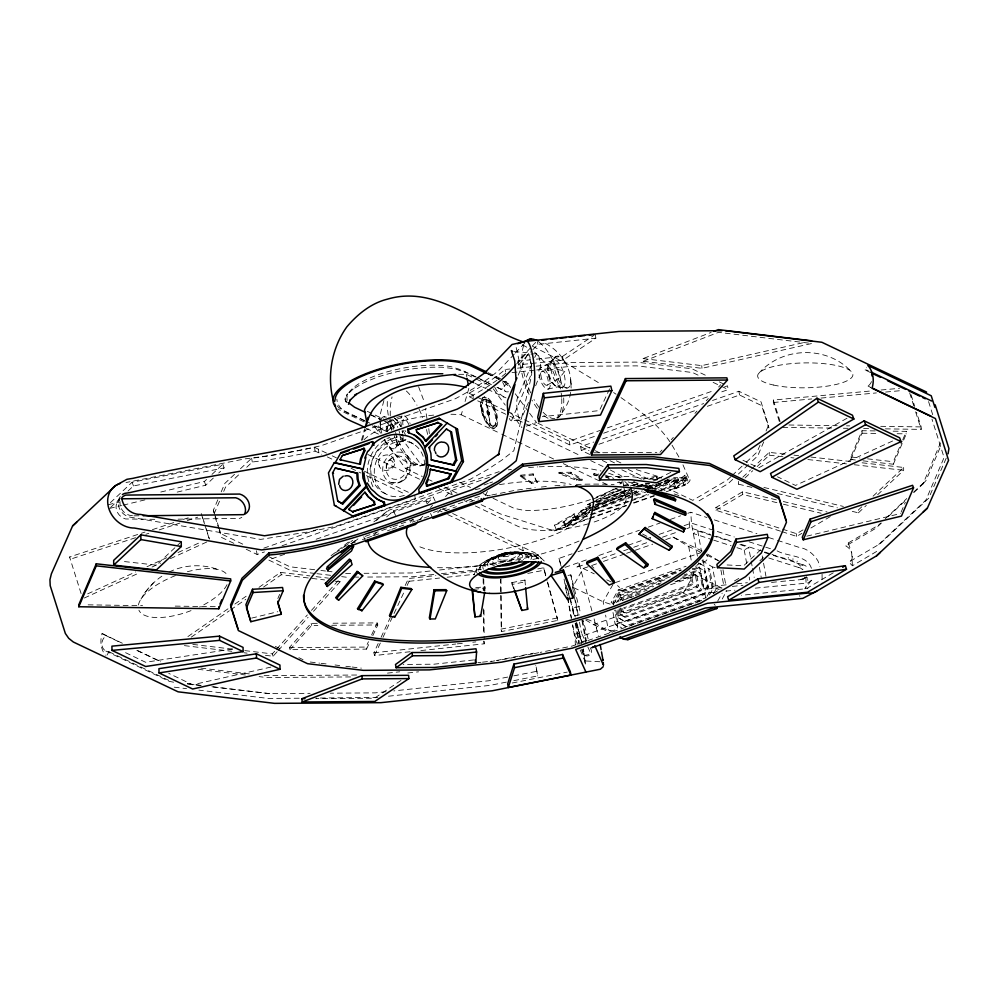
<?xml version="1.0" encoding="UTF-8"?>
<svg xmlns="http://www.w3.org/2000/svg" width="999" height="999" viewBox="0 0 999 999"><rect width="100%" height="100%" fill="white"/><g stroke="black" fill="none" stroke-linecap="round" stroke-linejoin="round"><path stroke-width="0.75" stroke-dasharray="5 3.75" d="M390.247 415.996L390.309 405.856L392.033 396.928M855.356 459.977L850.798 459.465L850.811 456.968L862.037 430.719L875.786 430.919M850.798 459.465L862.025 433.216L862.037 430.719M862.949 460.826L893.331 464.235L893.343 461.738L902.197 441.034M893.331 464.235L906.318 433.853L906.33 431.356L891.058 431.143M779.32 421.503L773.338 402.51L773.351 400.05L871.815 390.884M885.389 428.858L921.165 429.383L921.178 426.91L916.57 412.3M386.251 468.294A12.013 10.252 -64.4 0 1 402.747 457.217A12.013 10.252 -64.4 0 1 401.498 477.447A12.013 10.252 -64.4 0 1 386.251 468.294L386.313 464.51A3.984 3.409 -64.4 0 1 391.795 460.839A3.984 3.409 -64.4 0 1 391.371 467.557A3.984 3.409 -64.4 0 1 386.313 464.51M403.022 436.238C403.484 439.922 401.748 445.217 397.265 445.042M482.117 410.015L482.754 411.151M482.155 409.715L482.617 411.201L482.38 409.89M571.128 388.049L570.691 379.695M689.248 521.653L689.71 527.659L710.289 534.34M792.944 559.477L792.981 558.678M558.916 473.551L559.028 472.352L571.003 472.265L582.217 479.245L582.117 480.444L576.823 480.482L558.916 473.551L570.904 473.464L582.117 480.444M570.904 473.464L571.003 472.265M576.823 480.482L576.923 479.283L559.028 472.352M484.14 591.208L484.89 586.75L474.812 587.824M484.927 591.058L484.89 586.75M570.566 392.32C569.58 401.698 564.597 409.84 558.853 417.07M596.653 475.824L593.706 474.862L594.005 473.439L598.376 473.963M617.282 482.48L621.79 483.017L622.09 481.593M482.679 411.113L482.205 409.64M394.93 435.314L394.293 437.662L392.532 438.986L386.85 438.149M612.936 604.345L613.586 604.095L611.163 602.472L618.231 589.997L686.088 566.246M722.265 598.988L726.698 590.671M361.388 440.447L364.685 428.946M362.387 440.122L365.347 429.795M450.974 414.26A64.56 21.766 -10.4 0 1 461.276 414.785L462.974 408.891M465.084 401.511L468.893 388.236M797.015 561.788L797.227 561.101M650.124 488.986L650.624 487.425L654.033 488.511M513.811 680.656L537.699 675.911L535.714 665.359M383.903 400.562L379.92 415.547L380.332 425.137M213.873 512.624L213.411 510.114L218.219 498.876M221.216 491.858L224.825 483.429L235.989 472.939M214.098 513.886L220.105 499.837M223.714 491.408L225.512 487.187L240.035 473.551M277.847 598.538L279.608 594.393M518.169 375.137L527.335 354.533L536.713 353.534A11.289 2.323 83.9 0 1 539.86 360.589A11.289 2.323 83.9 0 1 540.409 373.713L535.626 385.764M531.705 364.41L517.032 399.275A11.513 2.36 83.9 0 0 517.594 412.662A11.513 2.36 83.9 0 0 520.804 419.867L511.426 420.866A11.513 2.36 83.9 0 1 509.428 418.431M534.677 357.467L536.713 353.534M528.496 402.435L520.804 419.867M760.052 445.079L757.042 452.11L743.406 464.922M766.058 431.031L768.456 425.412L761.038 401.873L738.873 391.258L712.499 400.487M763.748 441.833L757.741 455.881L749.787 463.349M902.784 439.647L906.33 431.356M901.11 512.137L905.344 502.247M913.948 492.457L922.926 484.028L940.521 442.869M922.926 484.028L926.036 480.469L941.333 444.68M946.253 458.091L928.72 498.189L880.119 543.756L848.8 562.062L852.397 565.759L878.72 550.224M317.282 623.326L311.139 623.364L289.335 647.602L289.922 649.675L366.546 649.125L365.959 647.065L368.456 641.695M371.591 634.977L377.21 622.901L329.57 623.239M366.546 649.125L369.667 642.419M372.789 635.701L377.797 624.962L377.21 622.901M410.065 651.735L374.525 655.531L373.888 652.772L378.446 642.956M381.056 637.362L390.184 617.744M405.182 585.526L408.441 578.521L435.864 575.599M374.525 655.531L380.394 642.919M382.992 637.312L404.508 591.083M407.117 585.489L409.078 581.281L408.441 578.521M609.59 388.861L599.475 410.589L542.357 416.683M473.851 574.875L477.572 567.232M805.831 577.372L806.205 586.176L804.932 588.798L812.537 578.708M590.197 647.727C595.916 656.793 580.769 659.877 583.166 649.113M599.85 661.75L585.089 660.951L583.853 652.085M485.239 495.604L487.45 491.496M480.019 567.095L481.281 564.735M706.88 559.852L705.818 561.076L698.526 563.636M573.389 591.57L572.577 587.15L583.129 568.518L590.384 565.983M612.961 584.49L603.159 601.785L604.245 607.692M613.673 605.069L613.136 602.16L618.806 592.145L681.231 570.292M613.548 604.22L621.141 589.86M670.441 576.798L619.555 594.617L615.446 601.848L616.745 602.472L620.854 595.229L667.382 578.945M661.138 582.904L620.379 597.165L617.894 601.56L619.155 602.172L621.64 597.777L653.658 586.563M619.842 601.136L620.816 599.412L647.102 590.209M585.576 619.917L593.431 624.637L683.304 593.181L693.855 574.55L692.769 568.643M621.166 608.304L621.69 611.176L623.139 612.05L696.153 586.488L697.127 584.765L695.279 574.725L693.843 573.851L680.694 578.458M621.69 611.176L624.662 612.774L697.689 587.212L698.651 585.501L696.815 575.449L693.843 573.851M619.205 608.728L620.254 614.46L623.963 616.683L699.65 590.197L702.147 585.801L699.775 572.902L696.066 570.666L684.427 574.75M623.963 616.683L625.224 617.295L700.911 590.796L703.396 586.401L701.036 573.501L696.066 570.666M624.475 621.44L702.996 593.955L707.105 586.713L704.17 570.791L705.469 571.416L708.403 587.337L704.295 594.58L625.774 622.065L618.381 617.782L616.783 609.09M707.042 596.415L712.012 587.649L708.541 568.768L709.765 569.355L713.236 588.236L708.266 596.99M713.598 593.493L716.433 588.511L712.487 567.007L701.972 560.689L705.818 561.076M717.657 601.161L722.177 593.181M617.27 627.996L617.707 626.585L614.685 610.089M140.996 599.1C146.079 589.722 153.596 581.793 162.4 575.811M106.943 655.157L109.016 651.76A9.116 7.78 -64.4 0 1 102.035 645.654A9.116 7.78 -64.4 0 1 106.069 635.676L102.073 633.528A24.575 20.991 -64.4 0 0 105.357 655.207M870.716 372.639L865.109 369.955L866.495 367.707M689.822 527.509L686.837 528.671M483.891 564.585L485.489 562.375M387.55 431.106L392.532 426.098L403.608 419.755M120.28 496.54A13.249 11.064 46.8 0 0 129.395 517.032L260.639 539.398L310.989 531.505L336.463 526.148L470.079 479.383L486.95 469.905L501.748 460.202L513.811 450.774L531.431 376.298A13.249 2.722 83.9 0 0 530.781 360.876A13.249 2.722 83.9 0 0 527.085 352.585L516.695 363.848M511.426 420.866L531.031 374.712A11.289 2.323 83.9 0 0 530.481 361.588A11.289 2.323 83.9 0 0 527.335 354.533M618.231 589.997L621.278 590.571M852.397 565.759L851.71 552.822A9.116 6.319 59.5 0 0 845.841 545.978L848.213 542.994L878.496 525.137L880.768 523.014M488.261 562.2L490.097 559.989M144.668 592.894L153.272 582.879M427.297 503.733L433.291 496.978L435.527 501.923M419.518 519.942L423.526 515.434M430.519 507.542L432.53 505.294M445.554 496.565L450.561 490.934L490.359 476.998M437.787 512.762L440.784 509.39M244.792 650.611L272.327 653.895L275.412 650.461M276.448 649.313L307.342 614.947M311.463 610.364L339.26 579.432L340.035 581.768L313.249 611.563M265.447 655.332L273.089 656.243L277.21 651.66M278.234 650.511L308.104 617.295M289.922 649.675L311.713 625.424L317.857 625.386M659.927 452.322L661.987 450.025M671.253 439.722L673.314 437.425M694.942 413.361L697.002 411.076M706.268 400.761L708.328 398.476M718.631 387.013L720.691 384.727M514.323 354.083L499.512 369.755A254.545 85.802 -10.4 0 1 455.282 398.751L321.666 445.529A254.545 85.802 -10.4 0 1 244.83 458.903L125.986 482.529M515.372 352.959L524.9 342.894M595.329 334.453L595.866 338.174L563.124 360.102L518.518 364.86L517.981 361.139L531.243 347.103M532.255 346.029L536.338 341.708M518.518 364.86L531.78 350.836M532.792 349.762L537.899 344.368L595.866 338.174M493.244 559.802L495.479 557.454M395.104 448.176L398.651 444.48M401.473 441.546L408.366 438.124M549.55 363.274L540.184 367.769M552.372 360.339L555.919 356.655M811.725 580.369L807.741 583.016L751.822 588.486M498.551 557.267L501.136 554.757M673.363 483.528L682.342 480.394L686.138 476.785L685.676 474.8L673.363 483.528L675.336 488.399L684.315 485.264L688.124 481.655L685.676 474.8M563.411 386.8C551.111 392.882 540.596 363.087 553.758 359.79M758.79 373.351C781.792 346.803 826.335 345.454 850.636 370.916M110.365 502.684L132.118 482.242L222.827 464.21L224.151 467.907L218.731 473.002M110.602 507.405L120.392 498.214M128.009 491.058L133.454 485.951L224.151 467.907M117.832 501.523L119.805 499.675M160.802 492.032L204.408 481.506L206.568 479.47M211.988 474.388L222.827 464.21M177.173 492.107L205.732 485.214L213.311 478.084M240.459 468.743L251.623 458.254A222.64 75.05 -10.4 0 0 314.435 447.315L326.623 453.146M246.728 467.257L252.31 462.013A222.64 75.05 -10.4 0 0 315.122 451.073L321.728 454.245M181.256 541.77L156.368 565.147L121.291 561.213M730.906 476.66L727.497 479.87L692.769 500.349L658.915 484.14M732.042 475.599L742.269 465.984M732.729 479.37L728.184 483.641L696.128 502.547M738.411 474.026L748.651 464.423M742.806 477.197L750.511 469.955M751.61 468.931L769.23 452.372L787.774 454.458M751.922 487.387L738.423 484.165L740.634 482.092M745.029 477.959L752.734 470.716M757.142 466.57L769.255 455.194L769.23 452.372M760.714 549.762L743.631 565.809L724.325 564.822M759.902 560.776L763.311 557.567M861.762 506.83L858.366 510.014L858.391 512.837L849.387 510.689M873.076 496.191L903.645 467.47L860.389 462.612M858.391 512.837L866.308 505.394M877.634 494.755L903.67 470.292L903.645 467.47M885.289 518.756L906.792 498.551M913.586 492.17L926.036 480.469M881.418 523.026L875.798 528.296L845.841 545.978M888.148 516.708L904.982 500.899M878.758 544.393L925.886 500.112L944.08 457.542L931.992 419.168M386.638 516.895L393.494 510.901L433.291 496.978M372.852 535.801L377.435 531.805M388.274 461.051L392.157 457.854M341.658 548.663L349.937 541.945M351.348 543.631L356.069 539.785M348.376 542.082L333.816 553.633A207.829 70.055 -10.4 0 0 331.094 555.656M373.863 521.865L389.098 510.177L499.15 471.64M344.156 547.027L352.659 540.284M354.071 541.97L360.139 537.15M554.482 525.149L563.448 522.002L574.637 513.723L576.623 518.593L565.434 526.873L556.455 530.019L554.482 525.149L574.637 513.723M589.41 503.284L590.509 505.981L588.511 507.467L587.412 504.77L594.83 500.686M590.272 507.142L580.931 511.625L572.702 517.732L573.713 520.204L581.942 514.098L580.856 510.976L590.909 504.882M588.049 518.693L567.507 525.886L566.533 523.488L577.422 515.422L591.645 508.591M590.634 508.054L581.893 513.523L593.606 509.415M567.507 525.886L578.396 517.819L590.034 512.225M649.188 479.358L656.63 476.685L657.792 479.532L656.031 479.47A47.565 5.332 -22.1 0 0 651.735 480.207M667.931 479.07L664.298 481.755L665.334 484.303L653.621 488.411M665.334 484.303L670.167 480.731L669.13 478.184M654.782 488.998L669.442 483.866L677.672 477.759L678.683 480.232L670.454 486.338L660.189 489.922M660.451 490.609L673.651 485.989L684.54 477.922L685.514 480.319L674.625 488.386L667.295 490.946M675.336 488.399L687.649 479.67M187.912 636.588L228.521 608.453M234.865 604.058L248.826 594.38M258.978 587.35L280.557 572.402L309.915 575.923M191.221 637.175L229.295 610.789M230.557 609.914L245.791 599.363M263.549 587.062L281.318 574.75L324.575 579.919M536.438 359.165L562.587 356.381L594.068 335.289M401.011 680.406L374.425 698.214L315.796 698.626M556.455 530.019L576.623 518.593M335.115 552.872L340.297 549.812M780.519 531.181L715.946 510.252L715.858 507.554L742.594 491.783L777.284 500.074M715.946 510.252L742.682 494.48L777.384 502.772M710.838 535.139L697.739 530.894L693.281 533.516L712.2 539.66M736.95 547.677L744.23 550.037L748.676 547.415L750.886 559.415M715.858 507.554L796.565 533.716L803.046 529.895M726.186 584.865L707.979 586.725L703.533 589.348L723.251 587.337M781.98 531.655L796.653 536.413L801.847 533.354M810.926 527.996L830.394 516.52M713.199 593.493L721.178 588.786M734.477 580.943L741.121 577.022M768.718 557.979L798.688 567.507L803.146 564.885A6.543 4.533 59.5 0 1 808.029 568.431M780.719 581.468L800.911 579.62L805.369 576.985A6.543 4.533 59.5 0 0 806.618 576.935M803.258 579.108L806.605 577.135M833.266 572.814L806.393 588.673L741.495 595.279M547.415 385.065L559.303 378.122L565.022 371.079L556.093 369.143L542.432 371.128M847.002 418.244L758.765 467.832L740.721 459.19M576.86 567.045C580.581 566.845 579.495 561.913 576.685 561.063M670.804 472.365L656.068 479.595L629.894 476.473L605.269 476.648M614.922 630.032C604.732 633.291 595.579 620.666 586.063 619.193M592.494 502.385L597.739 499.875A47.565 5.332 -22.1 0 1 623.139 489.298M591.945 507.43L595.866 505.556A58.129 6.518 -22.1 0 1 628.995 491.845M581.942 514.098L591.271 509.615M87.662 593.868L135.652 571.915M146.953 566.758L166.708 557.717M177.997 552.547L200.587 542.22M84.291 598.026L137.924 573.488M152.035 567.032L160.514 563.161M170.392 558.641L207.093 541.845M892.606 441.009L795.504 485.427L777.459 476.785M169.081 572.052C184.116 564.685 202.248 563.698 217.944 569.53M488.486 411.638C490.372 420.529 488.936 405.407 489.073 414.036M488.761 411.463L489.498 413.886M643.219 361.301L718.518 332.342L811.8 343.494L701.935 368.319L643.219 361.301L643.056 358.591L711.113 332.417M372.252 425.786L375 427.11L376.81 426.473L380.569 433.154M390.159 421.216A16.808 6.668 70.7 0 1 394.093 428.296L389.585 422.003L387.175 422.852L392.782 428.871M486.376 373.326L504.22 381.868L506.031 381.243L510.651 387.5M484.028 397.24L484.877 396.953M484.065 399.425L485.477 398.926M485.714 399.8L486.276 399.6A14.273 5.657 70.7 0 1 495.404 416.034A14.273 5.657 70.7 0 1 491.133 426.049L490.571 426.236A14.273 5.657 70.7 0 1 481.443 409.815A14.273 5.657 70.7 0 1 485.714 399.8L487.699 410.651A2.56 1.011 70.7 0 0 486.938 412.45A2.56 1.011 70.7 0 0 488.573 415.397L490.571 426.236M487.412 410.577L488.274 410.452L486.276 399.6M488.573 415.397L491.133 426.049M492.782 426.423L493.631 426.123A14.273 5.657 70.7 0 0 492.569 405.444A14.273 5.657 70.7 0 0 482.455 406.006A14.273 5.657 70.7 0 0 493.631 426.123M493.381 428.409A16.359 6.481 70.7 0 0 492.17 404.72A16.359 6.481 70.7 0 0 480.569 405.357A16.359 6.481 70.7 0 0 493.381 428.409L494.218 428.109A16.359 6.481 70.7 0 0 493.007 404.42A16.359 6.481 70.7 0 0 481.418 405.057A16.359 6.481 70.7 0 0 494.218 428.109M384.24 439.635L405.482 468.444L420.067 463.336L424.275 465.347M526.298 426.148L536.513 422.565L529.12 412.55M420.079 465.846L421.815 465.234M263.786 548.164L320.929 528.159M524.537 419.792L569.28 441.221L600.049 430.444M607.367 427.884L714.335 390.434M724.587 386.85L727.522 385.826L728.221 389.585L719.43 392.669M246.191 549.238L257.155 554.495L264.473 551.923M282.055 545.766L415.397 499.1L414.71 495.329M509.852 416.196L569.967 444.992L596.341 435.751M603.671 433.191L709.165 396.253M316.159 539.235L426.049 500.761L428.846 502.097M589.697 454.433L581.318 450.424L580.619 446.653L593.806 442.033M602.597 438.961L703.708 403.571M284.615 554.283L268.494 559.927L290.672 570.541L315.397 573.501M581.318 450.424L590.109 447.34M598.901 444.268L697.065 409.902M707.329 406.306L739.56 395.017L761.725 405.644L768.681 427.709M484.065 484.927L488.324 483.429M489.747 482.929L492.594 481.943M365.222 536.326L391.433 527.147M392.894 526.635L413.286 519.505L415.522 524.438M433.466 512.437L480.069 496.116M350.661 543.693L356.543 541.633M362.412 539.585L365.359 538.548M366.82 538.036L372.702 535.976M374.175 535.464L381.518 532.892M387.4 530.831L390.334 529.807M391.808 529.295L397.677 527.235M399.15 526.723L406.493 524.15M412.375 522.09L415.322 521.066M416.783 520.554L422.664 518.493M424.138 517.981L431.481 515.409M444.705 510.776L456.456 506.655M469.68 502.035L478.496 498.938M592.594 499.175L621.615 489.011M630.332 485.964L637.587 483.429M592.307 502.534L630.032 489.323A51.686 5.794 -22.1 0 0 597.277 502.734M637.287 486.788L647.439 483.229M587.412 504.77L590.309 503.758M596.103 501.723L629.395 490.072M638.074 487.037L648.201 483.491M595.754 504.932L629.033 493.281M646.403 487.2L653.646 484.665M580.856 510.976L630.631 493.543M632.092 493.031L637.949 490.984M646.74 487.912L656.98 484.328M658.453 483.816L662.837 482.267M595.067 508.903L633.129 495.579M634.59 495.067L643.381 491.995M572.702 517.732L588.823 512.087M594.692 510.027L645.991 492.07M573.713 520.204L632.342 499.675M633.803 499.163L646.99 494.542M566.533 523.488L629.632 501.398M631.106 500.886L648.713 494.717M589.522 518.181L626.198 505.332M633.541 502.772L654.083 495.579M481.156 504.682L500.774 514.073L554.333 530.968L588.199 519.118M589.672 518.593L626.485 505.719M633.841 503.134L654.457 495.916M666.233 491.795L685.376 485.102L667.519 479.47M560.963 565.859L558.953 558.416L572.127 553.796M577.996 551.748L639.51 530.207M648.301 527.135L660.027 523.026M670.279 519.443L680.531 515.846M687.849 513.286L690.784 512.262L706.955 517.507M565.047 567.345L588.561 559.115M598.851 555.506L615.022 549.85M628.246 545.217L644.405 539.56M645.878 539.048L651.76 536.987M659.103 534.415L673.801 529.27M684.09 525.674L691.445 523.101L734.29 536.987M577.709 566.87L584.89 564.36M602.122 558.329L617.919 552.797M623.663 550.786L627.971 549.275M633.703 547.265L649.5 541.733M662.424 537.212L676.785 532.192M591.833 565.471L597.627 563.448M603.421 561.413L625.174 553.808M626.623 553.296L633.865 550.761M635.314 550.249L652.709 544.168M665.759 539.597L673.001 537.062L703.583 551.698M615.159 582.654L700.686 552.722M621.166 590.709L681.006 569.767M697.202 564.71L700.099 563.686L701.323 564.273L695.516 566.308M676.648 572.914L620.029 592.732L618.806 592.145M692.257 569.155L698.076 567.12L699.375 567.744L689.198 571.316M682.779 576.373L697.327 571.278M639.872 594.005L622.352 600.149L620.816 599.412M674.924 581.743L695.366 574.587M622.227 600.436L633.591 596.465M676.198 581.555L690.396 576.573L691.895 577.297L693.256 584.74L625.087 608.603L623.601 607.892L691.77 584.028L693.256 584.74M670.591 584.752L691.895 577.297M701.748 600.274L626.273 626.71L616.608 621.041L625.049 626.123L706.33 597.664M699.899 601.336L572.14 646.066L540.247 652.384M81.094 593.531L69.58 556.992L145.017 532.067M152.422 529.632L176.086 521.815M183.479 519.368L190.871 516.933M135.527 537.712L70.442 559.203L69.58 556.992M145.879 534.29L148.839 533.304M159.191 529.882L179.907 523.051M187.3 520.604L197.652 517.182M396.703 417.432L403.184 415.671M547.827 389.148A11.451 4.533 70.7 0 0 546.99 372.565A11.451 4.533 70.7 0 0 538.861 373.014A11.451 4.533 70.7 0 0 547.827 389.148L557.966 386.825A12.612 4.995 70.7 0 0 557.03 368.556A12.612 4.995 70.7 0 0 548.089 369.043A12.612 4.995 70.7 0 0 557.966 386.825M251.686 618.106L277.834 611.7M108.192 504.732L120.217 501.823M109.515 508.429L121.541 505.531M123.052 505.169L147.103 499.363M806.805 536.163L900.511 513.548M643.056 358.591L701.773 365.622L805.631 342.158M270.904 667.095L192.607 684.79L168.769 673.376M487.312 495.854L490.272 495.267M491.745 494.98L513.911 490.584A207.829 70.055 -10.4 0 1 535.252 487.724M532.804 559.44L538.886 558.229L538.199 554.457L483.379 565.322L436.176 570.367M537.799 568.918L543.756 567.744L546.153 576.61M527.797 573.426L544.18 570.179L546.977 580.519M511.875 582.629L524.925 580.044L525.187 581.855L512.137 584.452L511.875 582.629L514.585 589.86M568.006 575.436L570.829 574.887L580.781 614.148M579.383 606.543L572.352 607.941L574.025 617.057M500.911 629.158L557.33 617.981L557.754 620.404L501.348 631.593L500.574 579.408M574.487 615.846L581.518 614.46M572.752 625.112L574.437 634.265L581.468 632.879L586.076 643.031M581.48 641.633L588.511 640.234L583.129 620.391M490.209 661.738L494.692 660.851M496.191 660.564L533.528 653.159M532.654 653.883L497.714 660.539M534.178 653.583L538.736 652.684M584.028 655.506L591.058 654.108M507.704 677.06L489.398 680.694L393.768 690.896M513.811 675.848L536.7 671.316M506.343 682.13L489.91 685.389L385.502 696.528M512.225 683.004L567.22 672.102M232.392 649.025L145.579 662.262L123.152 651.523M517.981 361.139L530.282 359.827M473.501 398.788L469.692 396.965L469.006 393.206A222.64 75.05 -10.4 0 0 505.157 369.493L509.79 369.006M517.519 368.181L534.515 366.358M536.063 366.196L570.067 362.575L636.238 362.1L691.895 368.756L706.967 375.974M512.025 372.602L535.202 370.13M536.75 369.967L570.754 366.333L636.937 365.871L692.582 372.527L699.437 375.811M520.192 475.262L533.141 473.876L537.2 482.729L531.468 483.341L520.254 476.361L520.192 475.262L531.406 482.23L537.137 481.63M520.254 476.361L533.204 474.975L537.2 482.729M430.082 571.016L411.813 572.964L364.098 573.301M433.816 574.45L412.5 576.735L364.785 577.072M441.433 573.638L482.542 569.255M443.494 574.787L478.533 571.041M409.078 581.281L439.548 578.034M447.165 577.222L474.6 574.288M473.913 589.31L485.427 588.086M373.888 652.772L455.781 644.03M457.317 643.868L465.047 643.044M472.777 642.22L475.861 641.882M420.879 650.574L484.215 643.818L484.203 640.759M473.613 659.964L433.778 664.21L403.159 664.435M477.909 662.649L480.956 662.325M482.48 662.162L491.62 661.188M387.475 673.114L399.75 671.803M407.779 672.989L418.581 671.84M386.051 691.72L375.249 692.869L330.244 693.194M377.834 697.352L316.121 698.089M736.812 583.778L747.427 582.692M732.354 586.401L742.981 585.327M771.515 582.417L779.195 581.63M713.523 592.382L704.332 593.319L574.999 638.598L575.374 644.792M725.774 591.133L734.964 590.197M881.056 390.022L899.512 388.311M773.338 402.51L811.8 398.938M821.028 398.077L876.423 392.919M885.651 392.058L901.036 390.621M806.78 577.697L807.442 577.647M593.955 452.784L656.855 452.347M576.923 479.283L582.217 479.245M133.941 515.821L140.122 515.771M154.77 519.343L125.599 518.968A11.289 9.416 46.8 0 1 116.558 510.289A11.289 9.416 46.8 0 1 119.63 499.837M177.984 519.18L239.535 518.369A11.513 9.603 46.8 0 0 241.833 517.282M345.629 573.426L351.785 573.389M355.557 577.135L358.629 577.11M331.693 625.287L377.797 624.962M289.335 647.602L365.959 647.065M264.111 675.674L358.241 675.012M350.574 676.935L266.745 677.522L259.116 676.61M211.925 686.788L268.656 693.568L310.065 693.331M299.151 698.214L268.281 698.426L198.901 690.134M458.678 374.325L466.333 374.325L474.7 378.334M788.948 425L837.174 425.699M846.515 425.836L849.625 425.874M880.731 426.323L921.178 426.91M782.716 427.372L834.053 428.121M843.381 428.246L848.051 428.321M863.611 428.546L869.829 428.633M862.025 433.216L878.82 433.454M897.152 433.728L906.318 433.853M88.124 604.845L142.57 605.644M175.237 606.118L217.245 606.718M656.63 476.685L654.869 476.623A47.565 5.332 -22.1 0 0 641.995 479.607M684.54 477.922L679.77 477.747A71.916 8.067 -22.1 0 0 663.998 481.193M673.651 477.609L677.672 477.759M661.775 477.959L659.515 477.872A51.686 5.794 -22.1 0 0 652.959 479.108M678.683 480.232L674.65 480.082A65.872 7.38 -22.1 0 0 646.515 487.487M685.514 480.319L680.744 480.144A71.916 8.067 -22.1 0 0 649.462 488.411M667.095 480.619L670.167 480.731M514.085 351.648L527.085 352.585M850.811 456.968L859.927 457.992M867.519 458.841L893.343 461.738M793.955 455.157L798.588 455.669M810.951 457.055L851.111 461.575M769.255 455.194L783.154 456.755M790.883 457.629L793.98 457.979M807.879 459.54L846.503 463.873M854.232 464.735L903.67 470.292M593.706 474.862L598.064 475.387M807.092 578.833L807.779 578.908M314.71 569.73L289.972 566.77L269.193 556.818M320.891 570.466L325.537 571.028M327.073 571.216L333.266 571.952M316.945 573.688L330.856 575.349M341.683 576.648L346.316 577.197M316.084 576.66L328.446 578.134M335.402 581.218L340.035 581.768M192.795 644.392L232.555 649.15M184.39 645.629L231.793 651.298M244.031 652.772L247.09 653.134M310.264 662.025L319.555 663.136M321.104 663.324L328.846 664.248M335.027 664.984L339.672 665.546M345.866 666.283L350.512 666.845M352.06 667.02L361.338 668.131M200.899 668.106L251.773 674.2M198.064 669.305L245.379 674.974M187.275 683.753L202.547 685.589M213.224 686.862L269.705 693.618M173.601 682.205L169.131 681.343L105.832 651.023M187.4 683.853L201.199 685.501M174.238 687.175L186.563 688.648M132.467 515.634L129.533 515.272A11.289 9.416 46.8 0 1 120.005 502.522M562.025 387.362A14.473 5.732 70.7 0 0 560.951 366.396A14.473 5.732 70.7 0 0 550.699 366.97A14.473 5.732 70.7 0 0 562.025 387.362L567.132 388.024A16.808 6.668 70.7 0 0 565.896 363.686C560.926 354.108 552.609 346.628 542.832 342.158M383.878 416.795L386.438 417.132M610.164 604.108L603.159 601.785L572.577 587.15M392.245 482.929L391.421 482.767L398.826 482.317L398.226 482.554C406.381 479.508 411.388 470.367 409.965 461.838L406.868 455.507L407.48 456.031M712.487 567.007L715.222 567.557M763.898 487.437L843.368 506.431M777.409 493.481L837.399 507.817M783.316 501.523L827.06 511.975M783.416 504.22L821.128 513.236M803.146 564.885L771.703 554.87M415.247 464.722C402.31 461.925 391.246 452.772 385.127 441.146M807.192 579.944L807.904 580.157M636.276 469.605L661.563 477.584M616.333 476.311L622.227 478.209M633.403 481.843L661.937 490.996M628.121 481.893L647.639 488.161M594.005 473.439L598.426 474.875M605.794 477.247L608.741 478.196M714.297 519.892L756.93 533.703M768.693 537.524L776.048 539.91M777.509 540.384L799.562 547.527A24.575 17.033 59.5 0 1 817.944 560.864L819.929 566.47M749.063 541.783L771.228 548.963M777.135 550.886C788.024 557.092 808.99 554.52 811.975 570.404M716.171 536.238L732.342 541.483M741.158 544.343L763.211 551.498M764.685 551.972L770.566 553.871M772.027 554.358C783.578 559.652 796.053 558.054 802.959 569.28M712.287 535.614L731.218 541.745M739.947 544.58L748.676 547.415M764.36 552.497L770.229 554.395M713.661 540.122L731.131 545.791M487.362 389.26L505.981 397.852M716.433 588.511L719.268 589.61M604.195 474.662L613.823 478.396M605.269 476.623L609.39 478.221M619.03 481.955L621.79 483.017M512.062 552.597L515.259 553.958M871.49 381.593A9.116 7.78 -64.4 0 1 868.069 386.051L870.866 387.387M719.305 381.88L724.787 384.515M713.136 382.367L719.992 385.651M721.365 386.313L728.221 389.585M532.704 346.341L569.73 365.259L601.336 384.39M488.149 372.677L503.284 379.92M487.437 373.451L501.123 380.007M503.596 381.193L509.79 384.153M476.211 377.048L461.288 369.905L451.473 366.795A61.439 20.704 -10.4 0 0 382.217 373.376A61.439 20.704 -10.4 0 0 347.29 400.299M477.572 377.697L492.495 384.852M475.174 376.935L464.285 371.728L465.134 372.065L454.882 368.818L442.432 367.257C420.254 366.571 398.089 370.267 377.06 377.235L363.861 382.704L353.271 388.961L353.896 388.374L346.416 395.392L347.627 393.868L345.042 399.912L345.254 397.864L346.928 403.209L345.229 400.736L347.702 402.572M480.619 379.545L491.508 384.752M496.953 387.362L505.619 391.521M476.098 378.996L490.047 385.676M474.975 383.316L485.989 388.599M537.912 423.239L589.772 448.064M595.367 450.749L600.973 453.434M616.395 460.814L622.002 463.499M469.006 393.206L475.599 396.366M476.998 397.028L506.356 411.089M507.754 411.763L523.139 419.13M580.619 446.653L589.01 450.674M609.989 460.714L615.571 463.386M628.159 469.418L649.125 479.458M477.697 400.799L508.454 415.534M602.285 460.464L607.879 463.136M621.865 469.83L641.433 479.208M652.622 484.565L667.994 491.933M526.136 429.695L580.831 455.881M590.646 460.589L604.67 467.307M610.289 469.992L621.116 475.699A58.779 15.347 -12.6 0 1 622.539 479.495L623.588 485.614M461.276 414.785L500.399 433.516M501.798 434.19L554.882 459.615M563.261 463.623L606.568 484.365M614.959 488.374L619.143 490.384A58.766 19.805 -10.4 0 1 591.733 522.777M673.001 537.062L688.711 546.49L701.211 552.484M706.78 555.144L719.28 561.138M367.27 411.313L385.402 419.992M386.8 420.666L389.585 422.003M370.467 414.46L381.356 419.68M384.078 420.979L392.744 425.137M370.891 415.047L380.382 419.592M699.775 572.902L701.036 573.501M695.279 574.725L696.815 575.449M693.855 574.55L724.437 589.198M364.46 420.554L343.868 410.701A73.551 24.788 -10.4 0 1 337.013 405.644M365.821 421.216L369.942 423.189M413.524 444.105C393.107 429.882 365.771 453.234 371.516 475.886M364.847 421.128C355.444 415.022 338.049 413.074 336.838 399.15M374.425 425.711L387.312 431.893M712.012 587.649L713.236 588.236M363.998 421.84L341.995 411.301A75.612 25.487 -10.4 0 1 337.924 408.891M707.105 586.713L708.403 587.337M702.147 585.801L703.396 586.401M697.127 584.765L698.651 585.501M366.034 428.184L379.907 434.827M696.153 586.488L697.689 587.212M699.65 590.197L700.911 590.796M702.996 593.955L704.295 594.58M459.34 482.142L470.566 487.512M483.191 493.556L487.4 495.566M493.007 498.251L514.048 508.329L522.727 510.127A58.779 15.347 -12.6 0 0 590.397 499.625M659.452 577.922L660.676 578.508M658.816 580.869L660.114 581.493M683.304 593.181L699.987 601.161M658.229 583.916L659.49 584.527M405.482 468.444L422.302 476.498M429.308 479.845L432.105 481.193M444.717 487.225L457.33 493.269M469.942 499.313L472.752 500.649M367.807 454.458L419.505 479.208M439.061 488.573L451.635 494.592M464.21 500.611L466.995 501.96M475.387 505.969L517.295 526.036A58.766 19.805 -10.4 0 0 590.334 523.201M583.129 568.518L594.255 573.851M606.755 579.832L612.325 582.492M332.217 455.831L336.413 457.842M364.373 471.228L409.115 492.644M442.832 508.791L447.028 510.801M452.622 513.486L538.199 554.457M619.555 594.617L620.854 595.229M327.322 456.918L334.303 460.264M351.086 468.294L360.876 472.989M366.458 475.661L405.606 494.405M439.323 510.551L442.12 511.888M447.714 514.572L538.886 558.229M620.379 597.165L621.64 597.777M613.136 602.16L614.36 602.747M385.402 493.731C377.859 490.546 372.914 483.229 371.353 475.349M620.254 614.46L625.224 617.295M618.381 617.782L625.774 622.065M625.049 626.123L626.273 626.71M593.431 624.637L610.114 632.629M242.757 544.168L220.829 533.666L218.968 527.772M233.853 543.331L221.516 537.425L219.206 530.069M275.337 646.415L279.495 648.401M298.863 657.679L303.022 659.665M102.073 633.528L122.727 643.418M137.887 650.674L161.301 661.887M106.069 635.676L121.466 643.044M136.863 650.424L160.664 661.813M109.016 651.76L172.015 681.93M518.081 552.971L520.904 554.333M642.519 533.978L650.736 538.349M868.069 386.051L870.728 387.487M522.352 344.792L528.621 348.214M523.788 553.321L526.211 554.682M707.504 554.058L717.981 560.352M700.099 563.686L709.765 569.355M698.076 567.12L705.469 571.416M624.662 612.774L623.214 611.912L622.427 607.604M612.999 612.512L615.109 623.975L621.678 627.921M612.237 632.205L608.304 629.845L605.594 615.084M807.229 588.274L807.929 588.711M503.896 397.165L497.614 392.182L494.33 386.613M497.902 387.562L500.736 389.111L503.921 388.686L504.258 385.339L502.709 382.405M528.746 553.796L530.956 555.257M613.611 392.545L616.071 394.218M621.003 397.627C639.635 410.801 659.053 424.388 671.365 444.08M393.818 417.47L397.54 420.879L400.724 426.561A12.612 4.995 70.7 0 0 394.518 418.331M617.544 585.576L619.58 587.499M534.602 352.135L552.609 370.442L560.539 388.923M536.001 556.393L538.111 558.229M504.22 381.868L509.84 387.899M540.596 557.617L544.93 561.663M615.109 623.975L617.707 626.585M591.67 565.996L593.918 568.156M714.16 604.17L715.234 605.319M378.321 425.949C380.219 428.284 383.741 431.63 386.875 429.67L387.462 427.659L385.651 423.376M706.643 554.395L707.442 556.743M515.272 393.768L528.196 411.301M493.294 388.848L505.294 405.132M510.839 412.649L521.928 427.672M400.674 437.025L420.067 463.336M375 427.11L379.62 433.366M378.733 463.948C380.282 475.761 399.413 469.755 393.668 459.103C389.935 450.886 376.123 455.881 378.946 464.622M672.04 445.154L679.894 458.716M682.954 464.835L689.11 478.896M587.812 646.84L591.208 654.507M574.437 634.265L578.471 643.156M581.356 649.5L584.178 655.893M577.572 644.28L574.999 638.598L572.477 624.862M580.157 649.962L585.089 660.951M450.561 490.934L452.235 494.642M430.557 513.461L432.779 518.394M393.494 510.901L395.729 515.846M363.761 536.838L365.996 541.783M684.552 475.237L686.525 480.107M682.342 480.394L684.315 485.264M674.05 483.029L676.023 487.899M673.651 485.989L674.625 488.386M669.442 483.866L670.454 486.338M656.443 476.823L657.604 479.67M585.689 507.392L586.725 509.94M577.422 515.422L578.396 517.819M573.776 513.973L575.749 518.843M564.135 521.503L566.108 526.373M563.448 522.002L565.434 526.873M799.575 595.591L799.912 596.428M418.593 386.738L424.55 402.609M512.137 584.452L513.761 588.786M204.408 481.506L205.732 485.214M132.118 482.242L133.454 485.951M848.213 542.994L851.71 552.822M280.557 572.402L281.318 574.75M272.327 653.895L273.089 656.243M705.681 597.589L698.726 562.787M558.953 558.416L562.112 568.369M928.571 401.598L932.766 414.885M911.051 394.755L914.734 406.456M909.652 392.832L913.798 405.994M915.633 411.838L921.165 429.383M773.351 400.05L780.256 421.965M393.668 459.103L393.931 459.965M394.23 460.876L394.443 461.55M379.233 465.534L379.508 466.383M373.389 481.705L373.601 482.38M213.411 510.114L214.335 513.061M214.797 514.535L218.506 526.311M215.035 516.833L218.744 528.596M202.547 517.182L204.395 523.026M206.231 528.871L209.453 539.098M201.236 513.511L204.458 523.738M204.92 525.199L209.053 538.349M311.139 623.364L311.713 625.424M594.093 618.856L598.389 635.988M581.718 642.494L576.261 622.439M579.22 563.823L592.082 611.425M567.694 589.048L569.692 596.428M570.092 597.902L575.287 617.095M576.873 623.001L581.905 642.245M566.196 585.214L569.817 598.613M570.217 600.112L574.65 616.483M547.752 582.517L557.33 617.981M547.377 581.992L557.754 620.404M516.183 347.527L521.278 370.117A41.821 16.583 70.7 0 0 529.333 394.955M402.647 432.979L402.122 430.844A12.612 4.995 70.7 0 1 402.572 432.854M426.985 418.718L425.399 408.666M483.591 641.058L484.215 643.818M583.241 648.913L583.828 651.972M582.467 649.6L585.252 664.959M768.456 425.412L768.918 427.922M738.873 391.258L739.56 395.017M762.225 555.919L763.286 561.75M763.561 563.211L765.971 576.348M759.377 567.295L761.25 577.509M751.161 560.914L752.259 566.92M752.534 568.419L754.195 577.422M744.23 550.037L746.703 563.548M749.188 577.047L749.737 580.044M722.989 569.755L726.023 586.301M720.916 569.992L723.888 586.238M697.739 530.894L701.61 552.022M702.996 559.565L707.979 586.725M697.439 556.156L691.445 523.101L690.784 512.262M688.711 546.49L691.42 561.263M690.396 576.573L691.77 584.028M623.863 487.15L626.111 499.375M620.204 607.904L621.515 615.072M618.081 609.715L619.68 618.393M615.696 610.014L617.832 621.628M569.28 441.221L569.967 444.992M582.617 620.379L586.413 641.121M581.893 620.229L585.801 641.508M570.829 574.887L578.384 616.083M579.507 622.19L581.468 632.879M574.475 597.477L577.734 615.209M575.849 623.264L579.383 642.519M575.149 623.139L579.045 644.43M565.197 583.903L567.432 596.116M567.719 597.639L571.353 617.482M564.073 579.058L567.145 595.854M567.432 597.377L571.353 618.756M505.157 369.493L505.619 372.003M522.527 546.952L523.214 550.724M472.802 395.03L473.264 397.54M466.333 374.325L466.845 377.11M426.049 500.761L426.511 503.271M318.231 449.138L318.931 452.897M314.435 447.315L315.122 451.073M251.623 458.254L252.31 462.013M256.456 550.724L257.155 554.495M595.704 624.812L595.841 625.586M543.756 567.744L544.18 570.179M536.176 667.032L537.699 675.911M596.453 627.484L596.578 628.221M562.587 356.381L563.124 360.102M537.537 341.883L537.899 344.368M571.241 384.365L570.217 375.799M380.119 423.314L380.794 429.033M428.771 428.633L429.508 434.79M524.925 580.044L525.611 587.674M585.114 659.69L585.476 664.06M701.773 365.622L701.935 368.319M788.261 557.405L788.311 558.216M533.141 473.876L533.204 474.975M531.406 482.23L531.468 483.341M796.565 533.716L796.653 536.413M742.594 491.783L742.682 494.48M738.398 481.343L738.423 484.165M500.986 578.733L501.086 594.28M501.098 595.841L501.348 631.593M483.778 579.445L483.853 590.172M483.991 610.102L484.19 639.223M483.166 578.221L483.241 590.484M483.366 608.878L483.541 634.927M822.077 574.213L822.115 583.616M865.109 369.955A9.116 7.78 -64.4 0 1 868.306 370.704M577.06 625.424A24.575 0.974 78.8 0 1 581.331 643.693M852.359 556.343A9.116 6.319 59.5 0 1 848.8 562.062M541.346 487.05A207.829 70.055 -10.4 0 1 548.913 486.301M554.92 485.776A207.829 70.055 -10.4 0 1 565.247 485.039M576.211 484.478A207.829 70.055 -10.4 0 1 614.11 484.54M623.813 485.127A207.829 70.055 -10.4 0 1 631.892 485.839M633.478 486.001A207.829 70.055 -10.4 0 1 641.221 486.925M647.19 487.799A207.829 70.055 -10.4 0 1 650.087 488.274M651.51 488.523A207.829 70.055 -10.4 0 1 661.937 490.646M674.15 493.956A207.829 70.055 -10.4 0 1 679.707 495.854M579.058 541.058A134.291 45.267 -10.4 0 1 434.952 567.594M376.573 520.467A134.291 45.267 -10.4 0 1 387.225 511.276M508.266 469.855A134.291 45.267 -10.4 0 1 511.401 469.43M528.583 467.557A134.291 45.267 -10.4 0 1 537.699 466.908M539.26 466.82A134.291 45.267 -10.4 0 1 600.986 471.004M608.553 473.189A134.291 45.267 -10.4 0 1 619.467 477.934M624.775 481.543A134.291 45.267 -10.4 0 1 628.683 485.514M589.672 511.763A94.955 32.005 -10.4 0 1 509.665 547.789A94.955 32.005 -10.4 0 1 417.694 545.854M410.289 522.327A94.955 32.005 -10.4 0 1 412.949 519.218M475.287 489.722A94.955 32.005 -10.4 0 1 482.692 487.924M499.488 484.64A94.955 32.005 -10.4 0 1 571.178 484.428M477.11 573.176A33.117 11.164 -10.4 0 1 505.469 554.67A33.117 11.164 -10.4 0 1 541.483 560.414M480.881 569.892A28.759 9.69 -10.4 0 1 509.215 553.184A28.759 9.69 -10.4 0 1 535.601 561.55M483.528 569.243A25.986 8.754 -10.4 0 1 505.794 554.732A25.986 8.754 -10.4 0 1 534.04 559.24M485.164 566.645A23.889 8.054 -10.4 0 1 508.691 552.772A23.889 8.054 -10.4 0 1 530.619 559.715M487.962 565.958A20.954 7.068 -10.4 0 1 508.616 553.783A20.954 7.068 -10.4 0 1 527.847 559.877M494.355 565.496A18.606 6.269 -10.4 0 1 493.956 556.955A18.606 6.269 -10.4 0 1 518.593 552.072A18.606 6.269 -10.4 0 1 523.289 559.752M522.402 560.364A18.606 6.269 -10.4 0 1 520.279 561.538M496.753 564.323A15.272 5.145 -10.4 0 1 497.327 556.843A15.272 5.145 -10.4 0 1 518.593 553.596A15.272 5.145 -10.4 0 1 518.019 561.076M478.783 569.979A30.532 10.29 -10.4 0 1 509.665 554.82A30.532 10.29 -10.4 0 1 538.923 560.801M368.843 481.755A33.442 28.559 -64.4 0 1 389.897 437.15M227.035 584.627A47.602 19.131 -20.5 0 1 199.563 606.955M191.021 610.626A47.602 19.131 -20.5 0 1 138.898 610.152M138.411 605.032A47.602 19.131 -20.5 0 1 175.612 575.549M187.375 571.728A47.602 19.131 -20.5 0 1 227.747 576.023M804.694 577.11A6.543 4.533 59.5 0 1 800.911 579.62M798.688 567.507A6.543 4.533 59.5 0 1 802.547 569.705M505.844 373.264A222.64 75.05 -10.4 0 1 498.214 379.295M497.04 380.144A222.64 75.05 -10.4 0 1 469.692 396.965M363.998 439.81A64.56 21.766 -10.4 0 1 435.214 414.96M647.951 488.424A75.612 8.479 -22.1 0 1 685.376 485.102M554.333 530.968A75.612 8.479 -22.1 0 1 591.221 511.138M593.806 509.965A75.612 8.479 -22.1 0 1 640.896 490.896M548.014 418.244A41.821 16.583 70.7 0 1 542.694 414.498M537.25 408.366A41.821 16.583 70.7 0 1 532.055 400.262M561.213 393.194A41.821 16.583 70.7 0 1 561.625 397.315M561.713 398.626A41.821 16.583 70.7 0 1 556.88 417.757M425.849 463.636A41.821 16.583 70.7 0 1 396.428 436.613M393.693 429.295A41.821 16.583 70.7 0 1 390.834 418.906M592.619 510.988A71.916 8.067 -22.1 0 1 642.307 490.871M621.753 481.705A58.779 15.347 -12.6 0 1 619.979 484.078M613.648 489.11A58.779 15.347 -12.6 0 1 596.066 497.577M594.318 507.38A71.916 8.067 -22.1 0 1 630.044 492.594M645.604 486.988A71.916 8.067 -22.1 0 1 652.697 484.627M593.943 508.341A65.872 7.38 -22.1 0 1 636.575 490.946M595.604 504.657A65.872 7.38 -22.1 0 1 629.894 490.546M639.672 487.012A65.872 7.38 -22.1 0 1 649.725 483.628M630.381 491.333A58.129 6.518 -22.1 0 1 634.465 489.847M642.832 486.963A58.129 6.518 -22.1 0 1 649.5 484.827M596.116 502.422A58.129 6.518 -22.1 0 1 627.959 489.298M637.524 485.851A58.129 6.518 -22.1 0 1 645.891 483.079M653.159 480.906A58.129 6.518 -22.1 0 1 657.404 479.77M636.825 486.95A51.686 5.794 -22.1 0 1 649.125 483.091M596.178 500.037A51.686 5.794 -22.1 0 1 620.679 489.735M632.854 485.239A51.686 5.794 -22.1 0 1 638.561 483.304M633.016 485.726A47.565 5.332 -22.1 0 1 640.284 483.329M596.578 497.027A47.565 5.332 -22.1 0 1 617.707 488.086M623.401 485.914A47.565 5.332 -22.1 0 1 634.852 481.868M489.135 415.197A2.56 1.011 70.7 0 1 487.5 412.25A2.56 1.011 70.7 0 1 488.274 410.452M424.113 464.235A41.821 16.583 70.7 0 1 394.692 437.225M391.958 429.907A41.821 16.583 70.7 0 1 388.786 418.044M388.261 415.172A41.821 16.583 70.7 0 1 387.587 398.489M406.356 391.021A41.821 16.583 70.7 0 1 416.995 405.257M419.056 409.19A41.821 16.583 70.7 0 1 422.739 417.657M426.486 429.52A41.821 16.583 70.7 0 1 427.772 435.402M554.832 418.668A41.821 16.583 70.7 0 1 542.857 412.013M539.223 407.667A41.821 16.583 70.7 0 1 534.028 399.563M530.669 392.869A41.821 16.583 70.7 0 1 523.976 344.792M538.936 342.045A41.821 16.583 70.7 0 1 562.512 388.224M563.686 397.927A41.821 16.583 70.7 0 1 556.268 418.444M567.132 388.024A16.808 6.668 70.7 0 1 553.983 364.348A16.808 6.668 70.7 0 1 565.896 363.686M405.457 434.478A11.451 4.533 70.7 0 1 402.772 429.657M401.773 426.848A11.451 4.533 70.7 0 1 402.085 416.121M404.508 415.984A11.451 4.533 70.7 0 1 410.139 423.514M395.567 432.43A16.808 6.668 70.7 0 1 394.343 448.626A16.808 6.668 70.7 0 1 383.279 437.312M381.805 433.191A16.808 6.668 70.7 0 1 380.419 421.753M381.081 419.13A16.808 6.668 70.7 0 1 385.826 417.245M399.925 434.503A14.473 5.732 70.7 0 1 398.002 444.88A14.473 5.732 70.7 0 1 390.06 438.424M387.2 431.58A14.473 5.732 70.7 0 1 386.014 421.74M392.507 419.155A14.473 5.732 70.7 0 1 397.777 427.372M399.051 430.919A14.473 5.732 70.7 0 1 399.675 433.329M402.859 438.311A12.612 4.995 70.7 0 1 395.554 438.711M391.496 430.307A12.612 4.995 70.7 0 1 390.959 419.755M405.806 431.73A7.468 2.96 70.7 0 1 404.882 430.282M402.959 424.912A7.468 2.96 70.7 0 1 404.333 419.48A7.468 2.96 70.7 0 1 408.853 424.587M387.3 431.068A4.233 3.609 -64.4 0 1 390.422 424.762A4.233 3.609 -64.4 0 1 394.193 429.657M508.429 391.758A4.233 3.609 -64.4 0 1 504.17 386.988A4.233 3.609 -64.4 0 1 510.526 384.765M372.939 486.725A33.442 28.559 -64.4 0 1 397.614 436.888M404.32 495.342A28.546 24.376 -64.4 0 1 374.45 475.711A28.546 24.376 -64.4 0 1 398.102 441.533A28.546 24.376 -64.4 0 1 424.662 465.946M773.388 385.015A47.602 12.45 -0.8 0 0 851.86 377.335A47.602 12.45 -0.8 0 0 790.733 363.686A47.602 12.45 -0.8 0 0 773.388 385.015M500.824 561.438A12.488 4.208 -10.4 0 0 519.567 554.882A12.488 4.208 -10.4 0 0 501.411 553.946A12.488 4.208 -10.4 0 0 500.824 561.438M502.509 560.214A9.228 3.109 -10.4 0 0 516.358 555.369A9.228 3.109 -10.4 0 0 502.934 554.682A9.228 3.109 -10.4 0 0 502.509 560.214M503.733 556.693A6.031 2.035 -10.4 0 0 512.774 553.521A6.031 2.035 -10.4 0 0 504.008 553.071A6.031 2.035 -10.4 0 0 503.733 556.693M403.047 480.719A16.009 13.674 -64.4 0 0 404.72 453.733A16.009 13.674 -64.4 0 0 382.717 468.506A16.009 13.674 -64.4 0 0 403.047 480.719M540.846 374.837A7.468 2.96 70.7 0 0 546.69 385.352A7.468 2.96 70.7 0 0 546.141 374.538A7.468 2.96 70.7 0 0 540.846 374.837"/><path stroke-width="1.5" d="M78.784 606.755L78.796 604.72L96.279 563.798L230.707 578.896L230.694 580.943L218.781 608.791L78.784 606.755L96.279 565.846L96.279 563.798M218.781 608.791L218.793 606.743M516.008 379.046L514.71 360.726L511.338 350.599L512.699 351.461M475.749 663.036L476.598 652.01L475.999 648.776L442.707 652.322L411.925 652.547L395.517 664.485L396.103 667.719L434.365 667.457L475.749 663.036L475.149 659.802M563.261 571.865L551.011 575.486L567.582 599.475L573.001 597.877L563.261 571.865L563.436 570.004L555.269 572.415M567.582 599.475L567.757 597.602M573.001 597.877L573.176 596.003L563.436 570.004M367.42 421.316C378.609 384.877 434.515 378.671 466.121 387.462M434.078 589.735L429.32 617.956L430.007 618.993L435.302 618.955L446.74 590.696L446.053 589.66L434.078 589.735L434.765 590.784L430.007 618.993M472.077 589.66L474.937 616.907L480.669 616.296L484.677 592.544M340.022 459.665L360.377 464.348L361.351 458.903L364.822 450.786L364.398 448.464L342.357 455.544L340.022 459.665L340.784 460.027M336.551 463.286L363.137 469.155L365.921 457.192M447.802 423.501L447.04 423.126L424.5 447.04L427.235 455.556L427.772 464.835L428.534 465.197L426.848 474.612L423.039 483.516L418.706 489.485L419.305 492.744L420.304 493.219L451.723 482.217L463.449 461.526L457.517 429.208L439.085 418.256L407.654 429.258L408.254 432.517L409.24 432.992L408.853 430.819M430.344 469.305L429.308 475.024L425.824 483.191L427.072 486.238L448.713 478.671L451.286 474.125L430.344 469.305L451.286 474.125M514.985 384.465L498.376 454.982L499.138 453.821L475.387 470.741L460.826 478.908L332.055 523.988L310.077 528.608L264.523 535.776L140.384 514.41C131.518 514.647 123.664 507.754 121.99 499.475M543.331 393.356L537.724 417.182L538.761 421.665L600.499 415.072L611.875 390.621L610.851 386.151L543.331 393.356L544.368 397.827L538.761 421.665M334.528 401.735L335.102 399.413A73.551 24.788 -10.4 0 1 390.734 366.621A73.551 24.788 -10.4 0 1 471.303 366.084L486.376 373.326M586.663 563.536L587.175 561.688L597.789 557.292L614.373 581.281L613.861 583.129L609.165 585.064L586.663 563.536L597.29 559.14L597.789 557.292M365.097 427.51L367.982 417.457M513.886 664.11L507.642 683.915L508.316 687.462L570.953 675.049L570.267 671.503L562.537 654.47L513.886 664.11L514.56 667.657L508.316 687.462M616.758 549.25L617.394 547.677L625.661 542.807L648.151 564.335L647.527 565.909L643.868 568.069L616.758 549.25L625.024 544.38L625.661 542.807M948.088 453.783L948.925 448.539L935.176 404.82M400.886 587.35L389.448 615.609L390.247 616.52L394.755 617.057L411.875 589.485L411.076 588.561L400.886 587.35L401.685 588.261L411.875 589.485M390.247 616.52L401.685 588.261M652.022 490.172L673.801 497.977L675.873 499.512L675.349 500.786L647.477 491.82L648.001 490.546M675.349 500.786L673.276 499.25L673.801 497.977M219.992 603.958L221.778 599.787M281.331 614.223L277.847 603.159L283.154 590.734L282.555 587.499L252.497 589.273L245.891 604.695L250.824 621.703L281.331 614.223L277.685 601.298M252.497 589.273L253.084 592.507L246.491 607.941L250.824 621.703M348.489 404.295L350.474 399.662M363.636 448.101L364.061 450.424L360.589 458.541L359.615 463.986L360.377 464.348M364.785 458.091L367.757 451.148M327.472 566.608L326.548 568.743L327.884 570.129L351.523 550.948L353.584 546.116L352.247 544.73L327.472 566.608L328.808 567.994L327.884 570.129M428.334 479.47L426.585 483.566L427.072 486.238M516.97 377.922L507.654 400.274A11.513 2.36 83.9 0 0 508.216 413.661M652.172 518.618L654.894 512.437L684.989 528.459L683.416 531.943L652.172 518.618L652.834 517.27M735.951 539.123L730.644 551.535L716.895 564.447L717.494 567.682L744.218 569.055L761.3 553.009L767.906 537.574L767.307 534.328L735.951 539.123L736.55 542.357L731.231 554.77L717.494 567.682M810.002 519.18L802.272 537.25L803.246 539.797L901.473 516.096L913.548 487.849L912.587 485.302L810.002 519.18L810.963 521.728L803.246 539.797M653.646 499.999L654.27 498.638L685.514 511.963L686.113 513.873L685.489 515.234L655.007 504.308L653.646 499.999L684.889 513.324L685.489 515.234M655.007 504.308L655.631 502.959M684.889 513.324L685.514 511.963M625.436 378.571L590.884 452.809L591.508 455.007L660.551 454.52L727.484 380.045L726.872 377.847L625.436 378.571L626.061 380.769L591.508 455.007M638.998 534.215L645.142 527.497L672.24 546.316L671.453 548.014L669.08 550.237L638.998 534.215L645.142 527.497M669.08 550.237L672.24 546.316M654.894 512.437L654.245 513.786L684.327 529.807L684.989 528.459M683.416 531.943L684.078 530.594M603.259 666.67L600.399 669.205L492.257 690.784L380.931 702.659L274.488 703.358L178.097 691.82L73.327 642.007L68.706 638.311L65.347 633.453L50.2 585.689L49.95 579.67L51.386 573.813L72.602 525.924L115.484 485.664L126.948 479.295L132.755 478.371C193.893 464.61 255.831 455.419 317.257 443.369L446.029 398.289L460.589 390.109L484.602 372.989L511.988 344.505L526.023 341.358L619.03 331.431L721.965 330.706M432.779 518.394L482.305 501.061L483.778 498.326M334.315 462.587L328.446 472.939L334.378 505.257L353.584 516.57L385.015 505.569L384.415 502.31C376.523 499.925 370.13 494.28 366.396 486.95L362.912 478.071L362.375 468.793L334.315 462.587L335.077 462.962L340.934 452.609L372.365 441.608L373.364 442.082L373.951 445.342M332.555 472.889L335.277 468.081L357.779 473.314L358.154 479.732L360.04 485.626L342.769 503.958L337.724 501.048L332.555 472.889L333.541 473.376M431.268 459.927L452.922 464.71L455.706 459.79L450.524 431.556L451.523 432.03L456.705 460.264L453.908 465.184L431.268 459.927L430.894 453.446L428.996 447.502L446.366 429.058L447.365 429.533M426.311 485.876L447.939 478.309L450.524 473.763M427.772 464.835L455.831 471.029L461.688 460.689L455.756 428.371L457.517 429.208M419.305 492.744L450.736 481.743L456.593 471.403L455.831 471.029M591.72 647.777L705.294 608.016L802.809 598.364L816.757 591.121L876.585 555.831L927.359 508.166L948.575 460.289L935.426 418.544L872.065 388.199A24.575 20.991 -64.4 0 0 867.881 365.447L931.243 395.791L934.877 407.305M357.505 608.691L374.625 581.106L382.33 583.553L383.329 584.54L361.913 610.764L357.505 608.691L359.777 609.415M358.516 609.69L375.624 582.105L383.329 584.54M368.631 450.836L372.964 444.867L372.365 441.608M608.054 464.797L599.113 476.685L599.7 479.932L630.481 479.707L656.655 482.842L679.432 471.665L678.845 468.419L646.303 464.535L608.054 464.797L608.641 468.044L599.7 479.932M619.842 637.287L624.013 639.273L627.859 639.672L716.82 608.528L716.795 607.679M357.08 571.465L335.664 597.689L336.626 598.588L338.698 600.137L362.724 575.861L357.08 571.465L362.724 575.861M336.626 598.588L358.042 572.365M628.608 639.01L627.859 639.672M417.52 522.19L415.522 524.438L365.996 541.783M341.783 503.484L359.053 485.152L357.167 479.258L356.793 472.827M365.634 486.588L343.107 510.489L343.868 510.864L366.396 486.95M353.309 512.062L348.713 509.39L364.922 492.195L368.556 496.915L374.45 501.81L374.95 504.495L352.547 511.7L374.95 504.495M353.534 505.457L361.638 496.865M425.274 440.996L441.009 424.313L441.77 424.675L426.036 441.358L422.54 436.863L416.695 432.005L416.258 429.682L438.299 422.589L416.258 429.682M424.5 447.04L425.274 447.402L432.442 439.797M435.514 436.538L437.562 434.365M515.646 364.96C500.037 384.253 478.858 397.627 457.192 409.153L323.576 455.931C259.028 468.868 193.818 477.997 129.57 492.657L125.05 493.319A13.249 11.064 46.8 0 0 122.39 494.567M325.424 583.329L349.45 559.053L350.736 560.289L352.098 564.597L327.31 586.463L325.424 583.329L327.31 586.463M326.71 584.565L350.736 560.289M140.847 534.827L113.674 560.364L113.711 565.109L156.406 569.905L181.294 546.528L181.256 541.77L140.847 534.827L140.896 539.572L113.711 565.109M349.8 400.412L356.381 394.23L354.757 395.329C380.781 378.958 412.412 373.376 442.807 373.763M786.113 520.167L778.683 496.59L709.49 463.461L653.771 456.793L587.537 457.267L522.415 464.21L498.051 481.306L479.408 491.783C409.99 514.647 342.495 546.478 268.856 552.971L241.97 578.234L230.557 604.944L237.974 628.521M269.231 555.007L242.345 580.269L230.919 606.98L238.349 630.556L307.542 663.686L363.261 670.354L429.508 669.892L501.136 662.237L572.514 648.101L700.274 603.371L745.491 576.71L775.062 548.926L786.488 522.202L779.058 498.626L709.864 465.497L654.145 458.828L587.912 459.303L522.789 466.246L498.426 483.341L479.782 493.818C410.364 516.683 342.869 548.513 269.231 555.007L268.856 552.971M343.082 550.337L340.709 552.559L349.213 545.816M559.939 569.605C579.383 552.822 590.384 527.947 593.518 502.772A94.955 32.005 -10.4 0 0 575.736 485.701M72.602 525.924L76.786 522.027M923.176 512.062L927.359 508.166M876.585 555.831L880.231 552.435M328.808 567.994L353.584 546.116M372.165 445.054C379.832 437.387 391.158 432.829 402.01 434.902M592.519 647.377L593.194 646.815M346.616 547.464L348.988 545.541M396.103 667.719L412.525 655.781L443.306 655.569L476.598 652.01M816.995 398.226L733.778 455.869L735.214 459.715L760.202 471.678L853.87 419.031L852.434 415.197L816.995 398.226L818.431 402.06L853.87 419.031M735.214 459.715L818.431 402.06M408.928 678.583L374.75 701.473L302.222 701.985L301.91 698.726L361.9 675.649L408.603 675.324L408.928 678.583L362.212 678.908L302.222 701.985M644.505 566.495L648.151 564.335M757.791 578.896L727.597 596.703L728.758 600.249L807.554 592.22L846.503 569.23L845.354 565.684L757.791 578.896L758.94 582.442L728.758 600.249M842.669 567.27L845.354 565.684M864.197 420.829L770.529 473.464L771.952 477.297L796.94 489.26L901.073 441.633L899.637 437.799L864.197 420.829L865.634 424.662L901.073 441.633M771.952 477.297L865.634 424.662M517.682 343.743L530.931 338.986M343.244 476.148L339.523 479.345L338.636 484.265M714.01 331.306L718.356 329.633L811.65 340.796M349.076 450.586L341.933 453.084L340.934 452.609M353.359 449.088L369.068 443.593M410.077 429.233L440.072 418.731L439.085 418.256M364.398 448.464L342.357 455.544M385.015 505.569L384.016 505.094L352.585 516.096L353.584 516.57M810.963 521.728L913.548 487.849M280.007 669.293L192.67 689.023L159.016 672.914L158.953 668.668L256.431 653.796L279.945 665.059L280.007 669.293L256.493 658.041L159.016 672.914M441.521 441.958C437.25 442.257 433.703 446.403 434.503 450.699M514.298 590.222L521.878 610.451L527.647 609.303L525.611 587.674M514.56 667.657L563.211 658.016L570.953 675.049M736.55 542.357L767.906 537.574M243.119 651.635L145.642 666.508L111.988 650.386L111.925 646.153L219.543 636.138L243.057 647.389L243.119 651.635L219.605 640.371L111.988 650.386M758.94 582.442L846.503 569.23M121.89 498.788L235.752 497.777A11.513 9.603 46.8 0 1 244.917 513.349M541.933 340.147L546.515 339.66M551.086 339.173L557.192 338.511M560.239 338.186L566.346 337.537M569.393 337.212L575.499 336.563M578.546 336.238L584.652 335.589M589.235 335.102L593.806 334.615M544.368 397.827L611.875 390.621M455.669 374.45C433.641 375.849 411.913 381.193 391.471 389.485C381.693 394.53 368.606 398.713 364.485 409.977L367.045 423.901M253.084 592.507L283.154 590.734M626.061 380.769L727.484 380.045M608.641 468.044L646.902 467.769L679.432 471.665M143.219 515.759L243.469 514.66A11.513 9.603 46.8 0 0 249.263 504.32A11.513 9.603 46.8 0 0 239.698 494.068L125.824 495.079A11.289 9.416 46.8 0 0 121.766 497.814M434.765 590.784L446.74 590.696M301.91 698.726L304.995 698.701M716.82 608.528L713.885 607.817L624.013 639.273L620.079 636.925M96.279 565.846L230.694 580.943M725.461 330.744L821.865 342.27L926.635 392.083M140.896 539.572L181.294 546.528M428.534 465.197L456.593 471.403M356.356 472.989L335.277 468.081M481.006 592.395C450.449 586.975 422.739 567.357 408.966 539.348A94.955 32.005 -10.4 0 1 407.867 526.261M538.598 340.921L535.776 340.097A41.821 16.583 70.7 0 0 526.91 340.584M453.983 374.887L463.948 378.047L473.588 382.654M647.152 489.885L673.276 499.25M408.254 432.517L415.109 435.389A37.113 31.693 -64.4 0 1 423.301 442.919M384.415 502.31L378.546 499.912A37.113 31.693 -64.4 0 1 364.061 472.764M871.116 372.053L931.605 401.024M872.115 373.314L880.506 377.335M887.512 380.681L905.706 389.398M908.516 390.746L919.704 396.103M922.514 397.452L925.311 398.788M872.264 388.062L931.068 416.221M524.325 342.332C480.082 327.447 437.837 284.34 387.687 299.088C371.253 303.072 357.617 314.148 346.865 326.823C331.943 347.677 326.948 374.9 333.029 399.737M486.775 372.015L473.026 365.434A75.612 25.487 -10.4 0 0 380.881 368.531A75.612 25.487 -10.4 0 0 335.04 406.118M416.695 432.005L423.301 437.225L426.036 441.358M407.654 429.258L408.653 429.732M365.459 412.45L354.595 407.242L348.626 402.797M461.688 460.689L463.449 461.526M455.706 459.79L456.705 460.264M428.996 447.502L429.982 447.977M452.922 464.71L453.908 465.184M364.647 427.51C354.383 421.241 336.763 418.519 334.865 404.083M447.939 478.309L448.713 478.671M450.736 481.743L451.723 482.217M364.061 450.424L364.822 450.786M362.375 468.793L363.137 469.155M359.053 485.152L360.04 485.626M364.922 492.195L367.794 496.553L374.45 501.81M337.724 501.048L342.769 503.958M348.713 509.39L349.475 509.765M334.378 505.257L336.139 506.093M437.537 422.227L441.77 424.675M446.366 429.058L451.523 432.03M644.343 529.195L671.453 548.014M643.968 489.198L647.477 491.82M414.123 434.915L420.529 440.247L425.274 447.402M337.749 599.225L338.698 600.137M625.024 544.38L647.527 565.909M374.625 581.106L375.624 582.105M360.914 609.777L361.913 610.764M393.956 616.146L394.755 617.057M597.29 559.14L613.861 583.129M367.145 482.917L371.266 489.148L374.575 491.92A33.442 28.559 -64.4 0 0 422.552 480.044A33.442 28.559 -64.4 0 0 401.898 435.102M594.742 645.566L602.909 664.023M481.193 498.588L482.305 501.061M601.111 649.687L600.149 644.467M480.132 614.972L480.669 616.296M515.122 591.296L521.878 610.451M601.523 651.935L603.034 660.439L602.884 659.815M603.246 662.424L603.421 663.236M603.359 664.048L603.546 664.922M603.209 664.335L603.384 665.222M562.537 654.47L563.211 658.016M522.415 464.21L522.789 466.246M467.107 378.496L468.381 385.452M411.925 652.547L412.525 655.781M383.416 501.835L384.016 505.094M373.688 501.448L374.175 504.133M527.385 607.492L527.647 609.303M361.9 675.649L362.212 678.908M472.477 589.46L474.937 616.907M256.431 653.796L256.493 658.041M219.543 636.138L219.605 640.371M871.603 374.375A9.116 7.78 -64.4 0 1 872.102 376.074M586.113 671.865A24.575 0.974 78.8 0 1 585.414 670.928L575.649 649.437L707.492 603.284L807.916 593.044A24.575 17.033 59.5 0 0 816.757 591.121M120.404 483.354A24.575 20.504 46.8 0 0 108.791 508.416A24.575 20.504 46.8 0 0 134.341 528.046L261.526 549.937A254.545 85.802 -10.4 0 0 338.374 536.55L471.99 489.772A254.545 85.802 -10.4 0 0 516.221 460.776L533.254 388.399A24.575 5.045 83.9 0 0 533.404 359.777A24.575 5.045 83.9 0 0 526.023 341.358M713.061 531.318A207.829 70.055 -10.4 0 1 504.97 634.19A207.829 70.055 -10.4 0 1 303.534 595.354M707.529 513.748A207.829 70.055 -10.4 0 1 713.136 529.77M630.419 488.161A134.291 45.267 -10.4 0 1 583.179 539.285M430.719 567.407A134.291 45.267 -10.4 0 1 367.744 540.222M541.283 561.426A33.117 11.164 -10.4 0 1 512.225 576.111A33.117 11.164 -10.4 0 1 477.884 573.988M538.736 561.738A30.532 10.29 -10.4 0 1 510.664 575.524A30.532 10.29 -10.4 0 1 479.595 572.564M535.601 561.55A28.759 9.69 -10.4 0 1 511.376 572.452A28.759 9.69 -10.4 0 1 483.528 571.865M532.979 561.7A25.986 8.754 -10.4 0 1 511.088 571.553A25.986 8.754 -10.4 0 1 485.926 571.028M528.109 562.062A23.889 8.054 -10.4 0 1 488.411 568.731M525.649 561.938A20.954 7.068 -10.4 0 1 493.056 568.406M519.068 562.1A18.606 6.269 -10.4 0 1 498.076 565.933M514.835 562.387A15.272 5.145 -10.4 0 1 503.384 564.66M344.855 476.061A7.617 6.506 -64.4 0 1 352.759 480.806A7.617 6.506 -64.4 0 1 347.44 490.172A7.617 6.506 -64.4 0 1 339.548 485.427M442.47 442.145A7.617 6.506 -64.4 0 1 448.039 452.023A7.617 6.506 -64.4 0 1 436.938 455.094M435.964 453.621A7.617 6.506 -64.4 0 1 435.402 451.873M351.036 545.729L334.19 555.669A207.829 70.055 -10.4 0 0 433.441 642.906A207.829 70.055 -10.4 0 0 709.352 546.316A207.829 70.055 -10.4 0 0 514.285 492.619L487.687 497.889L351.036 545.729M489.398 593.394A42.058 14.173 -10.4 0 0 552.534 571.303A42.058 14.173 -10.4 0 0 491.358 568.169A42.058 14.173 -10.4 0 0 489.398 593.394"/></g></svg>
